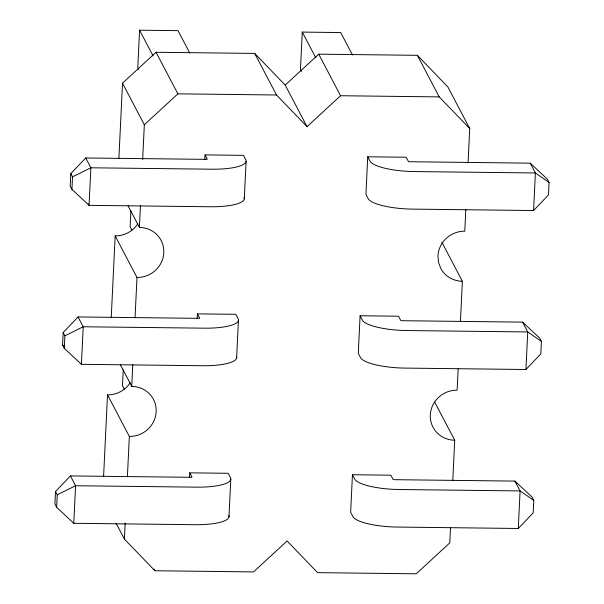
<?xml version="1.0" encoding="UTF-8"?>
<svg xmlns="http://www.w3.org/2000/svg" width="604" height="604" viewBox="0 0 604 604"><rect width="100%" height="100%" fill="white"/><g stroke="black" fill="none" stroke-linecap="round" stroke-linejoin="round"><path stroke-width="0.91" d="M56.64 507.315L57.237 494.797L75.575 485.737L196.459 487.149A39.675 9.875 2.8 0 0 230.653 477.99L228.184 473.287L189.754 472.841L191.951 477.024L191.393 477.311L70.419 475.922L55.523 491.52L54.919 504.038L56.64 507.315L73.764 523.291L194.654 524.702A39.675 9.875 2.8 0 0 228.848 515.544M64.288 348.342L62.567 345.065L63.171 332.547L78.067 316.949L199.041 318.338L199.599 318.051L197.402 313.869L235.832 314.314L238.301 319.018A39.675 9.875 2.8 0 1 204.107 328.176L83.224 326.764L64.885 335.824L64.288 348.342L81.412 364.318L202.302 365.73A39.675 9.875 2.8 0 0 236.496 356.571M71.936 189.369L72.533 176.851L90.872 167.791L211.755 169.203A39.675 9.875 2.8 0 0 245.949 160.052L243.48 155.349L205.05 154.896L207.248 159.078L206.689 159.365L85.715 157.976L70.819 173.582L70.215 186.1L71.936 189.369L89.06 205.345L209.95 206.757A39.675 9.875 2.8 0 0 244.144 197.599M73.764 523.291L75.575 485.737L70.419 475.922M81.412 364.318L83.224 326.764L78.067 316.949M103.578 476.798L107.52 394.873A25.881 24.802 -27.7 0 0 130.305 382.619M111.234 317.583L115.168 235.9A25.881 24.802 -27.7 0 0 137.954 223.646M118.89 158.527L122.514 83.193L156.043 52.269L254.684 53.424L285.209 85.088L307.028 126.651L340.558 95.734L439.199 96.889L469.723 128.554L468.085 162.453M123.246 369.739L122.484 385.692L124.228 389.021M130.894 210.766L130.132 226.727L131.876 230.048M189.799 53.092L178.014 30.645L139.584 30.2L137.78 67.754L138.648 69.415M450.509 527.813L449.784 542.883L416.254 573.8L317.613 572.652L287.096 540.98L253.559 571.905L154.926 570.75L124.401 539.085L125.171 523.072M127.391 476.934L129.339 436.443L107.52 394.873M129.339 436.443A25.881 24.802 -27.7 0 0 156.164 411.701A25.881 24.802 -27.7 0 0 131.748 386.371L132.789 364.778M135.047 317.84L136.987 277.47L115.168 235.9M136.987 277.47A25.881 24.802 -27.7 0 0 163.812 252.736A25.881 24.802 -27.7 0 0 139.396 227.398L140.438 205.738M142.657 159.599L144.333 124.756L122.514 83.193M189.528 477.538L189.754 472.841M197.176 318.565L197.402 313.869M204.824 159.592L205.05 154.896M228.984 516.813L230.796 479.259M236.632 357.84L238.444 320.286M244.288 198.867L246.092 161.313M352.494 54.994L340.709 32.548L302.272 32.095L300.467 69.649L301.343 71.31M352.449 474.736L350.637 512.29L353.106 516.994A39.675 9.875 2.8 0 0 397.402 527.066L518.285 528.477L533.181 512.871L533.785 500.354L532.064 497.084L514.94 481.101L393.944 479.674L393.076 479.372L390.879 475.189L352.449 474.736L354.918 479.44A39.675 9.875 2.8 0 0 399.206 489.512L520.089 490.924L533.785 500.354M360.097 315.764L358.285 353.317L360.754 358.021A39.675 9.875 2.8 0 0 405.05 368.093L525.933 369.505L540.829 353.899L541.433 341.381L539.712 338.112L522.588 322.136L401.592 320.701L400.724 320.399L398.527 316.217L360.097 315.764L362.566 320.467A39.675 9.875 2.8 0 0 406.854 330.539L527.737 331.951L541.433 341.381M367.745 156.798L365.933 194.345L368.402 199.048A39.675 9.875 2.8 0 0 412.698 209.12L533.581 210.532L548.477 194.926L549.081 182.416L547.36 179.139L530.236 163.163L409.24 161.729L408.372 161.427L406.175 157.244L367.745 156.798L370.214 161.502A39.675 9.875 2.8 0 0 414.503 171.574L535.386 172.978L549.081 182.416M452.774 480.731L454.721 440.24L434.646 402M458.172 368.576L457.13 390.169A25.881 24.802 -27.7 0 0 430.305 414.903A25.881 24.802 -27.7 0 0 454.721 440.24M460.429 321.638L462.37 281.268L441.856 242.196M465.82 209.535L464.778 231.196A25.881 24.802 -27.7 0 0 437.953 255.93L438.519 262.423L440.784 268.493A25.881 24.802 -27.7 0 0 462.37 281.268M518.285 528.477L520.089 490.924L514.94 481.101M525.933 369.505L527.737 331.951L522.588 322.136M533.581 210.532L535.386 172.978L530.236 163.163M144.333 124.756L177.87 93.839L276.511 94.987L307.028 126.651M285.209 85.088L318.738 54.171L417.379 55.319L447.896 86.984L469.723 128.554M62.567 345.065L64.092 346.115M417.379 55.319L439.199 96.889M318.738 54.171L340.558 95.734M302.272 32.095L315.809 57.871M254.684 53.424L276.511 94.987M156.043 52.269L177.87 93.839M139.584 30.2L153.114 55.968M128.048 205.783L139.396 227.398M85.715 157.976L90.872 167.791L89.06 205.345L88.207 203.707M70.819 173.582L72.533 176.851M120.4 364.756L131.748 386.371M63.171 332.547L64.885 335.824M154.05 569.089L154.926 570.75M116.111 523.291L124.401 539.085M55.523 491.52L57.237 494.797"/></g></svg>
